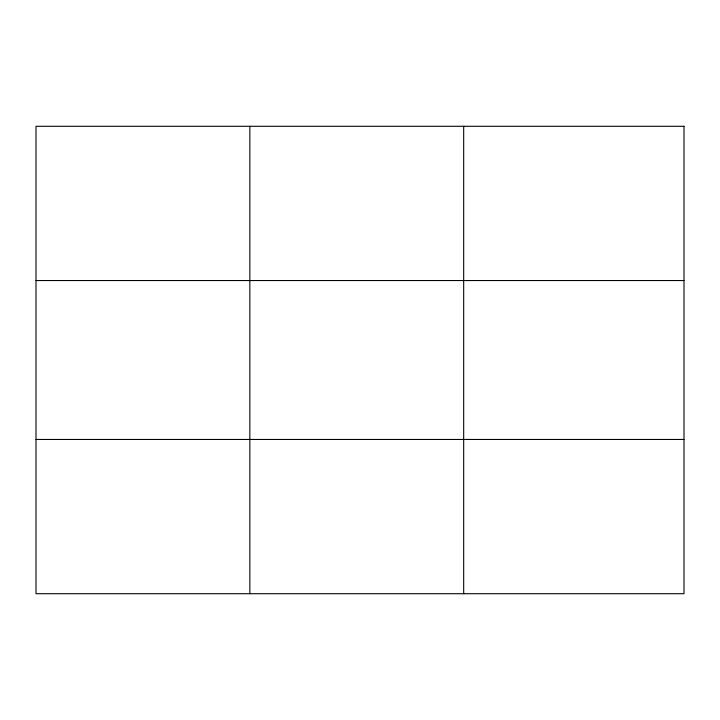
<?xml version="1.0" encoding="UTF-8"?>
<svg xmlns="http://www.w3.org/2000/svg" width="720" height="720" viewBox="0 0 720 720"><rect width="100%" height="100%" fill="white"/><g stroke="black" fill="none" stroke-linecap="round" stroke-linejoin="round"><path stroke-width="1.08" d="M249.84 593.712L249.84 126.288M463.68 593.712L463.68 126.288M36 280.539L684 280.539M36 439.461L684 439.461M684 126.288L684 593.712L36 593.712L36 126.288L684 126.288"/></g></svg>
